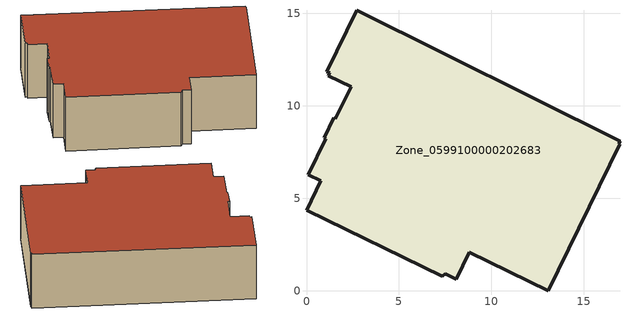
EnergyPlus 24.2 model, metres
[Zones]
Zone_0599100000202683
 floor ground (C_G): 16.96,8.09 16.89,7.96 16.95,7.93 13.09,0 8.79,2.07 8.1,0.63 7.51,0.92 7.35,0.77 0,4.34 0.78,5.94 0.1,6.27 1.04,8.23 0.95,8.27 1.47,9.36 1.57,9.31 2.42,11.03 1.18,11.63 1.26,11.78 1.11,11.84 2.71,15.16 z0
 wall outside (C_F): 0.95,8.27 1.04,8.23 0.1,6.27 0.78,5.94 0,4.34 7.35,0.77 7.51,0.92 8.1,0.63 8.79,2.07 13.09,0 16.95,7.93 16.89,7.96 16.96,8.09 2.71,15.16 1.11,11.84 1.26,11.78 1.18,11.63 2.42,11.03 1.57,9.31 1.47,9.36 0.95,8.27 z0:4.52
 roof outside (C_R): 13.09,0 16.95,7.93 16.89,7.96 16.96,8.09 2.71,15.16 1.11,11.84 1.26,11.78 1.18,11.63 2.42,11.03 1.57,9.31 1.47,9.36 0.95,8.27 1.04,8.23 0.1,6.27 0.78,5.94 0,4.34 7.35,0.77 7.51,0.92 8.1,0.63 8.79,2.07 z4.52
[BUILDING]
Pand.0599100000202683: North Axis=0; Terrain=City; Loads Convergence Tolerance Value=0.04; Temperature Convergence Tolerance Value=0.4; Solar Distribution=FullExterior; Maximum Number of Warmup Days=25; Minimum Number of Warmup Days=1
[Site:Location]
Rotterdam.The.Hague.AP_ZH_NLD Design_Conditions: Latitude=51.96; Longitude=4.45; Time Zone=1; Elevation=-4.5
[SITE:GROUNDTEMPERATURE:BUILDINGSURFACE]
18, 18, 18, 18, 18, 18, 18, 18, 18, 18, 18, 18
[MATERIAL] Thermal Absorptance=0.9; Solar Absorptance=0.7; Visible Absorptance=0.7
Name | Roughness | Thickness | Conductivity | Density | Specific Heat
G.D.1965 | MediumSmooth | 0.15 | 1 | 540 | 1210
F.D.1965 | Rough | 0.3 | 0.857143 | 1920 | 840
R.D.1965 | MediumRough | 0.2 | 0.08 | 1500 | 1000
[CONSTRUCTION]
C_G: G.D.1965
C_F: F.D.1965
C_R: R.D.1965
[ZONE]
Zone_0599100000202683: Type=1; Multiplier=1; Ceiling Height=Autocalculate; Volume=Autocalculate; Floor Area=autocalculate; Part of Total Floor Area=Yes
[ZONEINFILTRATION:DESIGNFLOWRATE]
Infil_Zone_0599100000202683: Zone or ZoneList or Space or SpaceList=Zone_0599100000202683; Schedule=AlwaysOn; Design Flow Rate Calculation Method=Flow/Area; Flow Rate per Floor Area=0.0042; Constant Term Coefficient=1; Temperature Term Coefficient=0; Velocity Term Coefficient=0; Velocity Squared Term Coefficient=0
[HVACTEMPLATE:ZONE:IDEALLOADSAIRSYSTEM]
Zone_0599100000202683: Maximum Heating Supply Air Temperature=50; Minimum Cooling Supply Air Temperature=13; Maximum Heating Supply Air Humidity Ratio=0.0156; Minimum Cooling Supply Air Humidity Ratio=0.0077; Heating Limit=NoLimit; Cooling Limit=NoLimit; Dehumidification Control Type=ConstantSensibleHeatRatio; Cooling Sensible Heat Ratio=0.7; Dehumidification Setpoint=60; Humidification Control Type=None; Humidification Setpoint=30; Outdoor Air Method=None; Outdoor Air Flow Rate per Person=0.00944; Outdoor Air Flow Rate per Zone Floor Area=0; Outdoor Air Flow Rate per Zone=0; Demand Controlled Ventilation Type=None; Outdoor Air Economizer Type=NoEconomizer; Heat Recovery Type=None; Sensible Heat Recovery Effectiveness=0.7; Latent Heat Recovery Effectiveness=0.65
[ZONECONTROL:THERMOSTAT]
ThermostatControl_Zone_0599100000202683: Zone or ZoneList=Zone_0599100000202683; Control Type Schedule=DualSetpointControlType; Control 1=Thermostat_Zone_0599100000202683; Temperature Difference Between Cutout And Setpoint=0
[THERMOSTATSETPOINT:DUALSETPOINT]
Thermostat_Zone_0599100000202683: Heating Setpoint Temperature Schedule=HeatingSetpoint_Zone_0599100000202683; Cooling Setpoint Temperature Schedule=CoolingSetpoint_Zone_0599100000202683
[SCHEDULE:COMPACT]
HeatingSetpoint_Zone_0599100000202683: Through: 12/31, For: AllDays, Until: 24:00, 21
CoolingSetpoint_Zone_0599100000202683: Through: 12/31, For: AllDays, Until: 24:00, 24
DualSetpointControlType: Through: 12/31, For: AllDays, Until: 24:00, 4
AlwaysOn: Through: 12/31, For: AllDays, Until: 24:00, 1
